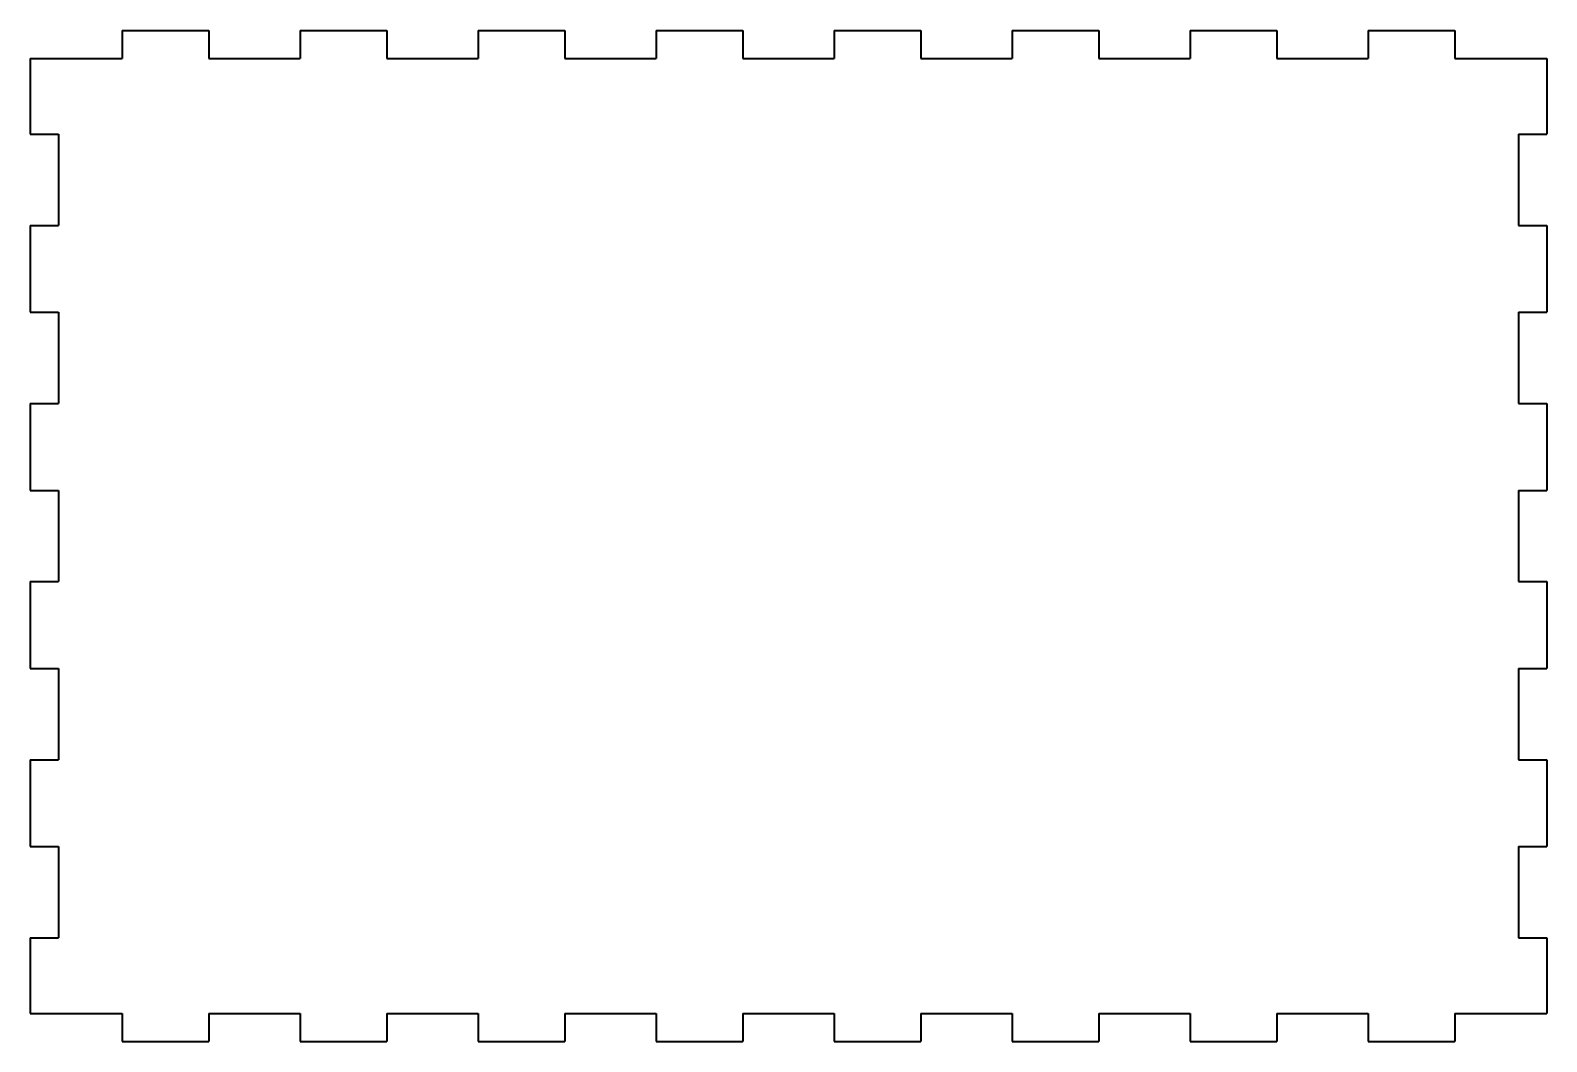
# Model space of a CAD drawing. Header units: inches. Extents: x -8.5 to 8.5, y -5.7 to 5.7.
import ezdxf

# ---------------------------------------------------------------- set-up
doc = ezdxf.new("R2010")
doc.units = ezdxf.units.IN
doc.header["$MEASUREMENT"] = 0
doc.layers.add('Visible', color=7, linetype='Continuous', lineweight=40)

msp = doc.modelspace()

# ---------------------------------------------------------------- linework, layer by layer
at = {"layer": 'Visible'}
for p, q in [((-7.4875, 5.68), (-6.5125, 5.68)), ((-7.4875, 5.68), (-7.4875, 5.3625)), ((-6.5125, 5.68), (-6.5125, 5.3625)), ((-5.4875, 5.68), (-4.5125, 5.68)), ((-5.4875, 5.68), (-5.4875, 5.3625)), ((-4.5125, 5.68), (-4.5125, 5.3625)), ((-3.4875, 5.68), (-2.5125, 5.68)), ((-3.4875, 5.68), (-3.4875, 5.3625)), ((-2.5125, 5.68), (-2.5125, 5.3625)), ((-1.4875, 5.68), (-0.5125, 5.68)), ((-1.4875, 5.68), (-1.4875, 5.3625)), ((-0.5125, 5.68), (-0.5125, 5.3625)), ((0.5125, 5.68), (1.4875, 5.68)), ((0.5125, 5.68), (0.5125, 5.3625)), ((1.4875, 5.68), (1.4875, 5.3625)), ((2.5125, 5.68), (3.4875, 5.68)), ((2.5125, 5.68), (2.5125, 5.3625)), ((3.4875, 5.68), (3.4875, 5.3625)), ((4.5125, 5.68), (5.4875, 5.68)), ((4.5125, 5.68), (4.5125, 5.3625)), ((5.4875, 5.68), (5.4875, 5.3625)), ((6.5125, 5.68), (7.4875, 5.68)), ((6.5125, 5.68), (6.5125, 5.3625)), ((7.4875, 5.68), (7.4875, 5.3625)), ((-8.52, 5.3625), (-7.4875, 5.3625)), ((-8.52, 5.3625), (-8.52, 4.5125)), ((-6.5125, 5.3625), (-5.4875, 5.3625)), ((-4.5125, 5.3625), (-3.4875, 5.3625)), ((-2.5125, 5.3625), (-1.4875, 5.3625)), ((-0.5125, 5.3625), (0.5125, 5.3625)), ((1.4875, 5.3625), (2.5125, 5.3625)), ((3.4875, 5.3625), (4.5125, 5.3625)), ((5.4875, 5.3625), (6.5125, 5.3625)), ((7.4875, 5.3625), (8.52, 5.3625)), ((8.52, 5.3625), (8.52, 4.5125)), ((-8.52, 4.5125), (-8.2025, 4.5125)), ((-8.2025, 4.5125), (-8.2025, 3.4875)), ((8.2025, 4.5125), (8.2025, 3.4875)), ((8.2025, 4.5125), (8.52, 4.5125)), ((-8.52, 3.4875), (-8.2025, 3.4875)), ((-8.52, 3.4875), (-8.52, 2.5125)), ((8.2025, 3.4875), (8.52, 3.4875)), ((8.52, 3.4875), (8.52, 2.5125)), ((-8.52, 2.5125), (-8.2025, 2.5125)), ((-8.2025, 2.5125), (-8.2025, 1.4875)), ((8.2025, 2.5125), (8.2025, 1.4875)), ((8.2025, 2.5125), (8.52, 2.5125)), ((-8.52, 1.4875), (-8.2025, 1.4875)), ((-8.52, 1.4875), (-8.52, 0.5125)), ((8.2025, 1.4875), (8.52, 1.4875)), ((8.52, 1.4875), (8.52, 0.5125)), ((-8.52, 0.5125), (-8.2025, 0.5125)), ((-8.2025, 0.5125), (-8.2025, -0.5125)), ((8.2025, 0.5125), (8.2025, -0.5125)), ((8.2025, 0.5125), (8.52, 0.5125)), ((-8.52, -0.5125), (-8.2025, -0.5125)), ((-8.52, -0.5125), (-8.52, -1.4875)), ((8.2025, -0.5125), (8.52, -0.5125)), ((8.52, -0.5125), (8.52, -1.4875)), ((-8.52, -1.4875), (-8.2025, -1.4875)), ((-8.2025, -1.4875), (-8.2025, -2.5125)), ((8.2025, -1.4875), (8.2025, -2.5125)), ((8.2025, -1.4875), (8.52, -1.4875)), ((-8.52, -2.5125), (-8.2025, -2.5125)), ((-8.52, -2.5125), (-8.52, -3.4875)), ((8.2025, -2.5125), (8.52, -2.5125)), ((8.52, -2.5125), (8.52, -3.4875)), ((-8.52, -3.4875), (-8.2025, -3.4875)), ((-8.2025, -3.4875), (-8.2025, -4.5125)), ((8.2025, -3.4875), (8.2025, -4.5125)), ((8.2025, -3.4875), (8.52, -3.4875)), ((-8.52, -4.5125), (-8.2025, -4.5125)), ((-8.52, -4.5125), (-8.52, -5.3625)), ((8.2025, -4.5125), (8.52, -4.5125)), ((8.52, -4.5125), (8.52, -5.3625)), ((-8.52, -5.3625), (-7.4875, -5.3625)), ((-7.4875, -5.3625), (-7.4875, -5.68)), ((-6.5125, -5.3625), (-6.5125, -5.68)), ((-6.5125, -5.3625), (-5.4875, -5.3625)), ((-5.4875, -5.3625), (-5.4875, -5.68)), ((-4.5125, -5.3625), (-4.5125, -5.68)), ((-4.5125, -5.3625), (-3.4875, -5.3625)), ((-3.4875, -5.3625), (-3.4875, -5.68)), ((-2.5125, -5.3625), (-2.5125, -5.68)), ((-2.5125, -5.3625), (-1.4875, -5.3625)), ((-1.4875, -5.3625), (-1.4875, -5.68)), ((-0.5125, -5.3625), (-0.5125, -5.68)), ((-0.5125, -5.3625), (0.5125, -5.3625)), ((0.5125, -5.3625), (0.5125, -5.68)), ((1.4875, -5.3625), (1.4875, -5.68)), ((1.4875, -5.3625), (2.5125, -5.3625)), ((2.5125, -5.3625), (2.5125, -5.68)), ((3.4875, -5.3625), (3.4875, -5.68)), ((3.4875, -5.3625), (4.5125, -5.3625)), ((4.5125, -5.3625), (4.5125, -5.68)), ((5.4875, -5.3625), (5.4875, -5.68)), ((5.4875, -5.3625), (6.5125, -5.3625)), ((6.5125, -5.3625), (6.5125, -5.68)), ((7.4875, -5.3625), (7.4875, -5.68)), ((7.4875, -5.3625), (8.52, -5.3625)), ((-7.4875, -5.68), (-6.5125, -5.68)), ((-5.4875, -5.68), (-4.5125, -5.68)), ((-3.4875, -5.68), (-2.5125, -5.68)), ((-1.4875, -5.68), (-0.5125, -5.68)), ((0.5125, -5.68), (1.4875, -5.68)), ((2.5125, -5.68), (3.4875, -5.68)), ((4.5125, -5.68), (5.4875, -5.68)), ((6.5125, -5.68), (7.4875, -5.68))]:
    msp.add_line(p, q, dxfattribs=at)

doc.saveas('drawing.dxf')
